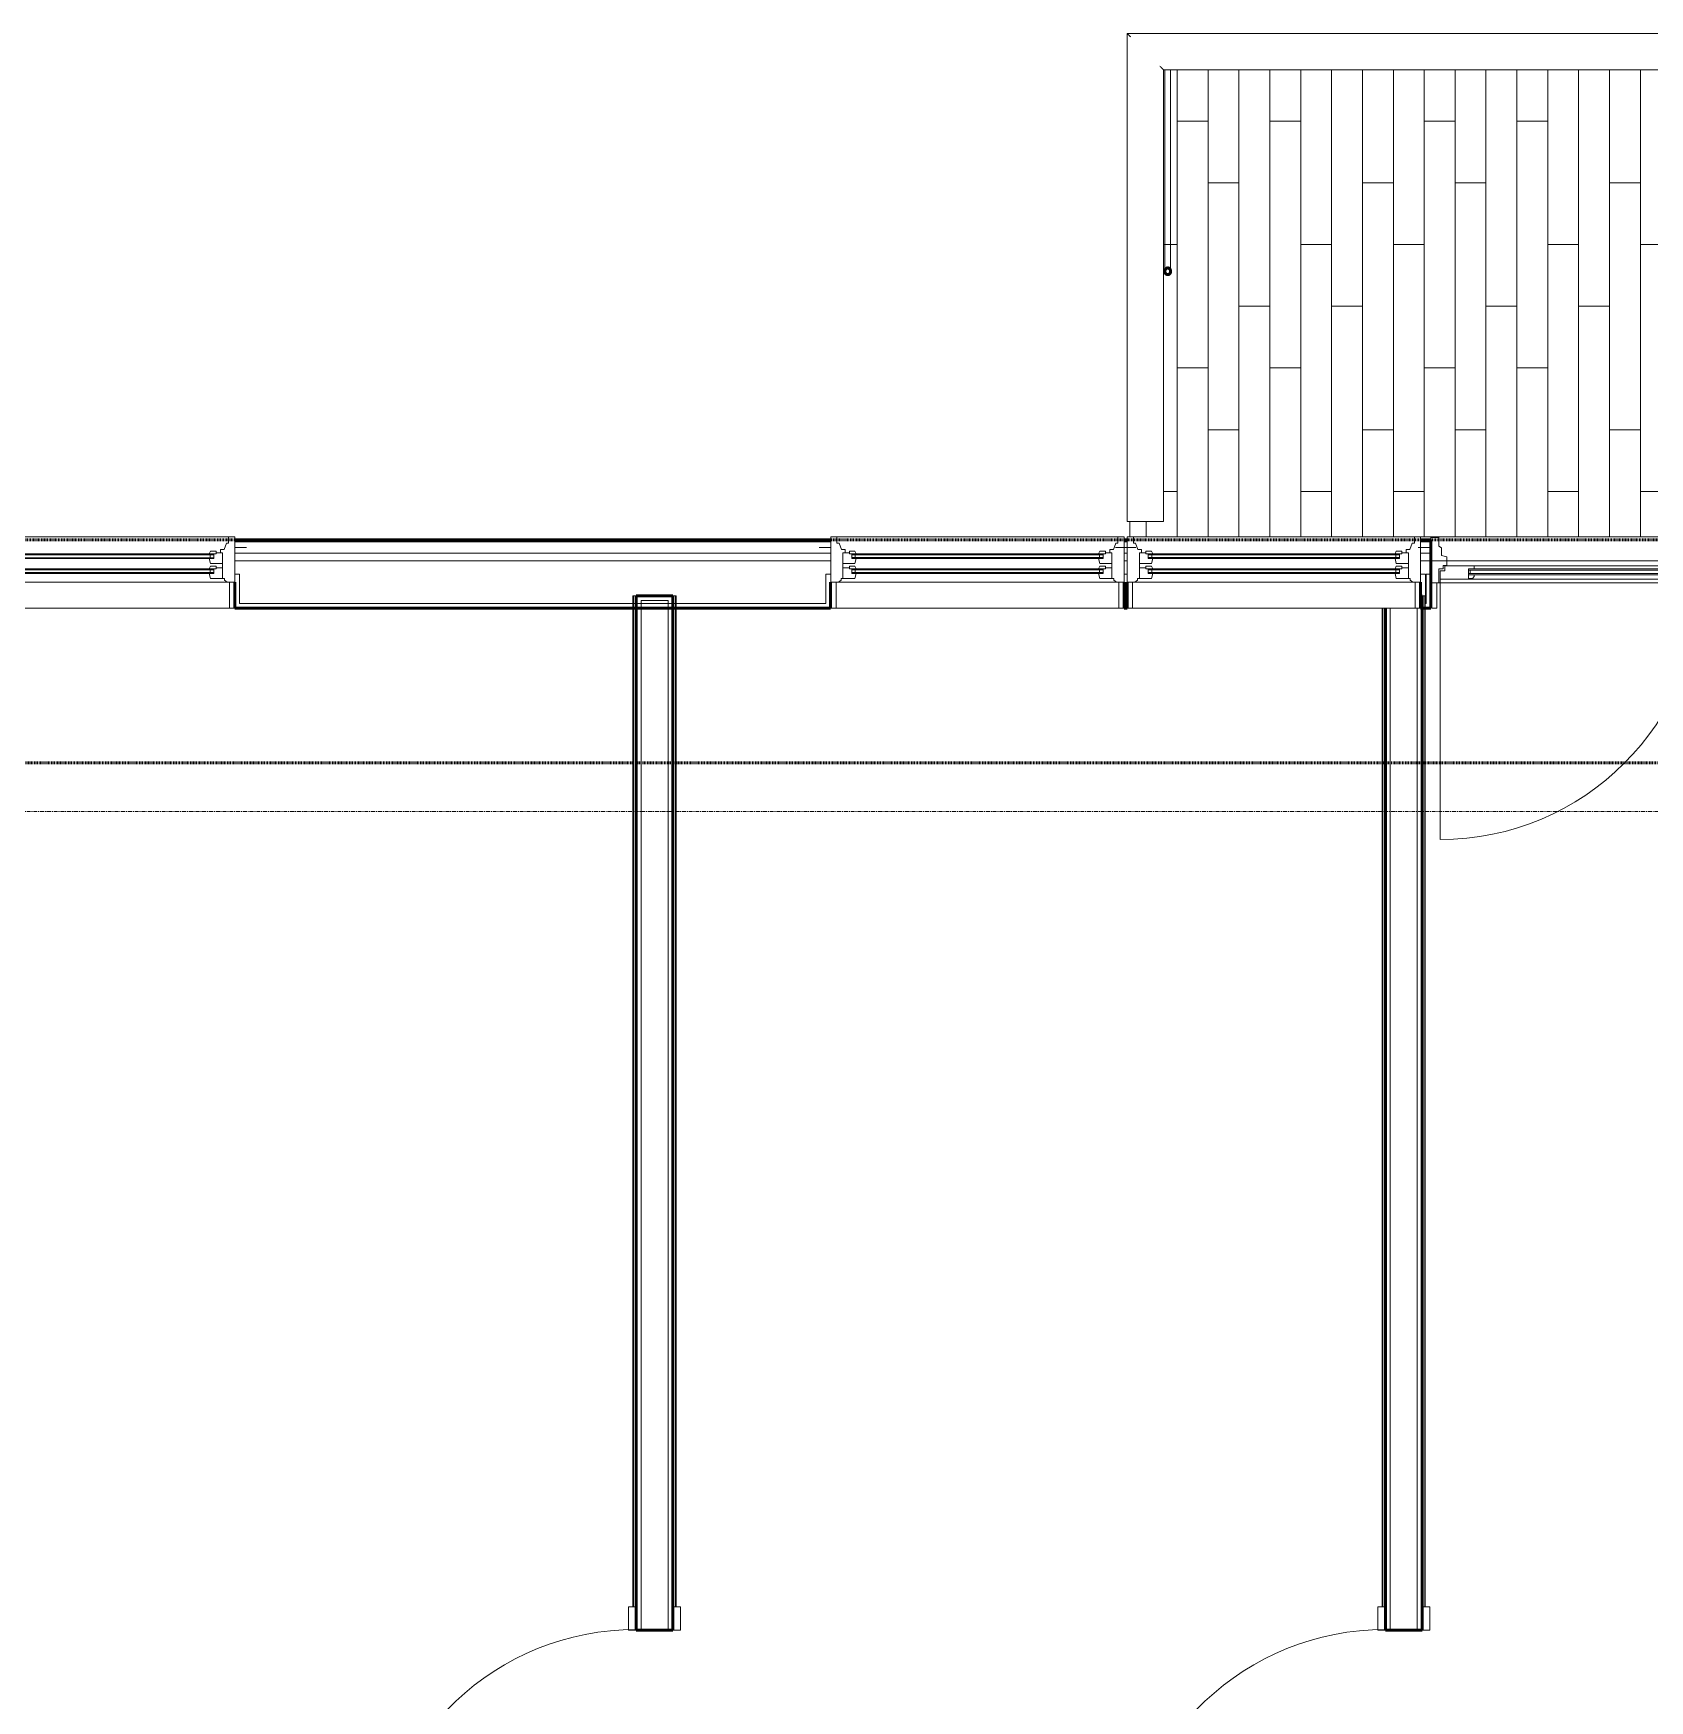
# Model space of a CAD drawing. Header units: inches. Extents: x -4235 to -464, y 9767 to 12344.
# Drawn here: x -2472.2 to -2262.8, y 10701 to 10917 of the extents above; entities that cross this region are included whole.
import ezdxf

# ---------------------------------------------------------------- set-up
doc = ezdxf.new("R2010")
doc.units = ezdxf.units.IN
doc.header["$MEASUREMENT"] = 0
doc.linetypes.add('Dash 1_16_', pattern=[0.125, 0.0625, -0.0625])
doc.linetypes.add('Grid Line 1_2_', pattern=[0.875, 0.5, -0.125, 0.125, -0.125])
for name, color, linetype, lineweight in [('0-1', 7, 'Continuous', 5), ('0-2', 10, 'Continuous', 9), ('A-DOOR-1', 7, 'Continuous', 9), ('A-DOOR-2', 130, 'Continuous', 20), ('A-DOOR-4', 31, 'Continuous', 9), ('A-DOOR-5', 31, 'Continuous', 20), ('A-DOOR-FRAM', 31, 'Continuous', 20), ('A-DOOR-FRAM-1', 130, 'Continuous', 20), ('A-DOOR-FRAM-2', 31, 'Continuous', 9), ('A-DOOR-GLAZ', 31, 'Continuous', 9), ('A-FLOR-4', 192, 'Continuous', 9), ('A-FLOR-HRAL', 11, 'Continuous', 9), ('A-FLOR-PATT-1', 9, 'Continuous', 9), ('A-GLAZ-1', 151, 'Continuous', 9), ('A-GLAZ-2', 151, 'Continuous', 20), ('A-WALL', 113, 'Continuous', 13), ('A-WALL-1', 250, 'Continuous', 50), ('A-WALL-2', 50, 'Continuous', 13), ('A-WALL-3', 10, 'Continuous', 9), ('A-WALL-4', 254, 'Continuous', 9), ('A-WALL-5', 7, 'Continuous', 9), ('A-WALL-6', 113, 'Continuous', 9), ('A-WALL-7', 113, 'Continuous', 50), ('C-PROP-LINE-1', 91, 'Dash 1_16_', 50), ('S-GRID-1', 1, 'Grid Line 1_2_', 9)]:
    doc.layers.add(name, color=color, linetype=linetype, lineweight=lineweight)

# ---------------------------------------------------------------- blocks, each defined once
blk = doc.blocks.new('SWING - SINGLE - FLUSH - 2-10 x 6-8 - PRIVACY-3199405-BACKGROUND - 2ND FLOOR')
at = {"layer": 'A-DOOR-1'}
blk.add_arc((17, -2.37), 34.07, 180, 266.6343, dxfattribs=at)
at = {"layer": 'A-DOOR-2'}
for p, q in [((15, -2.37), (15, -36.38)), ((17, -2.37), (15, -2.37)), ((17, -2.37), (17, -36.38)), ((17, -36.38), (15, -36.38))]:
    blk.add_line(p, q, dxfattribs=at)
at = {"layer": 'A-DOOR-FRAM-1'}
for p, q in [((-20, 2.38), (-20, 3.38)), ((-20, 3.38), (-17, 3.38)), ((-17, 2.38), (-20, 2.38)), ((-17, 3.38), (-17, 2.38)), ((17, 2.38), (17, 3.38)), ((17, 3.38), (20, 3.38)), ((20, 2.38), (17, 2.38)), ((20, 3.38), (20, 2.38)), ((-20, -2.37), (-17, -2.37)), ((-20, -3.37), (-20, -2.37)), ((-17, -3.37), (-20, -3.37)), ((-17, -2.37), (-17, -3.37)), ((17, -2.37), (20, -2.37)), ((17, -3.37), (17, -2.37)), ((20, -3.37), (17, -3.37)), ((20, -2.37), (20, -3.37))]:
    blk.add_line(p, q, dxfattribs=at)
blk = doc.blocks.new('Basic Wall _ INT - W4BØF - _5_8 GYP - 2X4 WOOD_BATT_ - 5_8 GYP_ - ___-2694509-BACKGROUND - 2ND FLOOR')
at = {"layer": 'A-WALL-3'}
for p, q in [((-2389.35, 10844.14), (-2389.37, 10844.14)), ((-2389.37, 10842.51), (-2389.37, 10844.14)), ((-2389.17, 10844.14), (-2389.23, 10844.14)), ((-2389.02, 10844.14), (-2389.17, 10844.14)), ((-2388.96, 10844.14), (-2389.02, 10844.14)), ((-2389.02, 10844.14), (-2389.02, 10842.51)), ((-2389.37, 10710.13), (-2389.37, 10713.13))]:
    blk.add_line(p, q, dxfattribs=at)
at = {"layer": 'A-WALL-4'}
for p, q in [((-2389.37, 10844.14), (-2389.33, 10844.14)), ((-2389.33, 10844.14), (-2389.31, 10844.14)), ((-2389.31, 10844.14), (-2389.25, 10844.14)), ((-2389.25, 10842.51), (-2389.25, 10844.14)), ((-2389.25, 10844.14), (-2389.23, 10844.14)), ((-2389.23, 10844.14), (-2388.96, 10844.14)), ((-2388.96, 10844.14), (-2388.96, 10842.51)), ((-2389.37, 10713.13), (-2389.37, 10842.51)), ((-2389.02, 10842.51), (-2389.02, 10713.13))]:
    blk.add_line(p, q, dxfattribs=at)
at = {"layer": 'A-WALL-5'}
for p, q in [((-2389.25, 10713.13), (-2389.25, 10842.51)), ((-2388.96, 10842.51), (-2388.96, 10713.13))]:
    blk.add_line(p, q, dxfattribs=at)
blk = doc.blocks.new('Basic Wall _ INT - W4BØF - _5_8 GYP - 2X4 WOOD_BATT_ - 5_8 GYP_ - ___-2694510-BACKGROUND - 2ND FLOOR')
at = {"layer": 'A-WALL-3'}
for p, q in [((-2394.47, 10844.14), (-2394.54, 10844.14)), ((-2394.33, 10844.14), (-2394.47, 10844.14)), ((-2394.47, 10844.14), (-2394.47, 10842.51)), ((-2394.26, 10844.14), (-2394.33, 10844.14)), ((-2394.12, 10844.14), (-2394.15, 10844.14)), ((-2394.12, 10842.51), (-2394.12, 10844.14)), ((-2394.12, 10710.13), (-2394.12, 10713.13))]:
    blk.add_line(p, q, dxfattribs=at)
at = {"layer": 'A-WALL-4'}
for p, q in [((-2394.54, 10844.14), (-2394.42, 10844.14)), ((-2394.54, 10844.14), (-2394.54, 10842.51)), ((-2394.42, 10844.14), (-2394.25, 10844.14)), ((-2394.25, 10844.14), (-2394.25, 10842.51)), ((-2394.25, 10844.14), (-2394.22, 10844.14)), ((-2394.22, 10844.14), (-2394.17, 10844.14)), ((-2394.17, 10844.14), (-2394.12, 10844.14)), ((-2394.47, 10842.51), (-2394.47, 10713.13)), ((-2394.12, 10713.13), (-2394.12, 10842.51))]:
    blk.add_line(p, q, dxfattribs=at)
at = {"layer": 'A-WALL-5'}
for p, q in [((-2394.54, 10842.51), (-2394.54, 10713.13)), ((-2394.25, 10842.51), (-2394.25, 10713.13))]:
    blk.add_line(p, q, dxfattribs=at)
blk = doc.blocks.new('Basic Wall _ INT - W4BØF - _5_8 GYP - 2X4 WOOD_BATT_ - 5_8 GYP_ - ___-2694532-BACKGROUND - 2ND FLOOR')
at = {"layer": 'A-WALL-3'}
for p, q in [((-2297.07, 10710.13), (-2297.07, 10713.13)), ((-2297.42, 10673.13), (-2297.42, 10664.82)), ((-2297.07, 10664.82), (-2297.07, 10673.13)), ((-2297.42, 10664.68), (-2297.42, 10664.62)), ((-2297.42, 10664.62), (-2297.42, 10664.53)), ((-2297.42, 10664.53), (-2297.42, 10664.41)), ((-2297.49, 10645.76), (-2297.42, 10645.73)), ((-2297.42, 10645.73), (-2297.28, 10645.67)), ((-2297.28, 10645.67), (-2297.21, 10645.64)), ((-2297.1, 10645.59), (-2297.07, 10645.58))]:
    blk.add_line(p, q, dxfattribs=at)
at = {"layer": 'A-WALL-4'}
for p, q in [((-2297.42, 10842.51), (-2297.42, 10713.13)), ((-2297.07, 10713.13), (-2297.07, 10842.51)), ((-2297.49, 10673.13), (-2297.49, 10664.82)), ((-2297.2, 10673.13), (-2297.2, 10672.7)), ((-2297.2, 10672.68), (-2297.2, 10664.82)), ((-2297.49, 10664.68), (-2297.49, 10664.62)), ((-2297.49, 10664.62), (-2297.49, 10664.53)), ((-2297.49, 10664.53), (-2297.49, 10664.41)), ((-2297.42, 10664.41), (-2297.42, 10661.65)), ((-2297.07, 10645.58), (-2297.07, 10664.82)), ((-2297.42, 10661.63), (-2297.42, 10645.73))]:
    blk.add_line(p, q, dxfattribs=at)
at = {"layer": 'A-WALL-5'}
for p, q in [((-2297.49, 10842.51), (-2297.49, 10713.13)), ((-2297.2, 10842.51), (-2297.2, 10713.13)), ((-2297.49, 10664.41), (-2297.49, 10645.76)), ((-2297.2, 10664.82), (-2297.2, 10645.64))]:
    blk.add_line(p, q, dxfattribs=at)
at = {"layer": 'A-WALL-5', "flags": 128}
for points in [[(-2297.2, 10645.64), (-2297.22, 10645.64), (-2297.28, 10645.67), (-2297.37, 10645.71), (-2297.49, 10645.76)], [(-2297.12, 10645.6), (-2297.14, 10645.61), (-2297.16, 10645.62), (-2297.17, 10645.63), (-2297.19, 10645.63), (-2297.2, 10645.64), (-2297.2, 10645.64)]]:
    blk.add_lwpolyline(points, dxfattribs=at)
blk = doc.blocks.new('Basic Wall _ INT - W4BØF - _5_8 GYP - 2X4 WOOD_BATT_ - 5_8 GYP_ - ___-2694531-BACKGROUND - 2ND FLOOR')
at = {"layer": 'A-WALL-3'}
for p, q in [((-2292.3, 10844.14), (-2292.32, 10844.14)), ((-2292.32, 10842.7), (-2292.32, 10844.14)), ((-2292.12, 10844.14), (-2292.18, 10844.14)), ((-2292.05, 10844.14), (-2292.12, 10844.14)), ((-2291.97, 10844.14), (-2292.03, 10844.14)), ((-2291.91, 10844.14), (-2291.97, 10844.14)), ((-2291.97, 10844.14), (-2291.97, 10842.51)), ((-2292.32, 10842.51), (-2292.32, 10842.68)), ((-2292.32, 10710.13), (-2292.32, 10713.13)), ((-2292.32, 10673.13), (-2292.32, 10676.13)), ((-2292.32, 10643.62), (-2292.3, 10643.61)), ((-2292.18, 10643.56), (-2292.12, 10643.53)), ((-2292.12, 10643.53), (-2291.97, 10643.47)), ((-2291.97, 10643.47), (-2291.91, 10643.45))]:
    blk.add_line(p, q, dxfattribs=at)
at = {"layer": 'A-WALL-4'}
for p, q in [((-2292.32, 10844.14), (-2292.28, 10844.14)), ((-2292.28, 10844.14), (-2292.21, 10844.14)), ((-2292.21, 10844.14), (-2292.2, 10844.14)), ((-2292.2, 10842.83), (-2292.2, 10844.14)), ((-2292.2, 10844.14), (-2292.05, 10844.14)), ((-2292.03, 10844.14), (-2291.91, 10844.14)), ((-2291.91, 10844.14), (-2291.91, 10842.51)), ((-2292.32, 10713.13), (-2292.32, 10842.51)), ((-2292.2, 10842.51), (-2292.2, 10842.79)), ((-2291.97, 10842.51), (-2291.97, 10713.13)), ((-2292.32, 10643.62), (-2292.32, 10673.13)), ((-2291.97, 10673.13), (-2291.97, 10643.47))]:
    blk.add_line(p, q, dxfattribs=at)
at = {"layer": 'A-WALL-5'}
for p, q in [((-2292.2, 10713.13), (-2292.2, 10842.51)), ((-2291.91, 10842.51), (-2291.91, 10713.13)), ((-2292.2, 10643.57), (-2292.2, 10673.13)), ((-2291.91, 10673.13), (-2291.91, 10643.45))]:
    blk.add_line(p, q, dxfattribs=at)
at = {"layer": 'A-WALL-5', "flags": 128}
for points in [[(-2292.2, 10643.57), (-2292.2, 10643.57), (-2292.21, 10643.57), (-2292.22, 10643.58), (-2292.24, 10643.58), (-2292.26, 10643.59), (-2292.28, 10643.6)], [(-2291.91, 10643.45), (-2292.03, 10643.5), (-2292.12, 10643.53), (-2292.18, 10643.56), (-2292.2, 10643.57)]]:
    blk.add_lwpolyline(points, dxfattribs=at)
blk = doc.blocks.new('CTR - 1st Phase - Unit Layouts_rvt-1-BACKGROUND - 2ND FLOOR')
at = {"layer": 'A-WALL-1'}
for p, q in [((-2393.5, 10844.14), (-2394.12, 10844.14)), ((-2394.12, 10844.14), (-2394.12, 10710.13)), ((-2390, 10844.14), (-2393.5, 10844.14)), ((-2389.37, 10844.14), (-2390, 10844.14)), ((-2389.37, 10710.13), (-2389.37, 10844.14)), ((-2292.32, 10844.14), (-2292.57, 10844.14)), ((-2292.32, 10710.13), (-2292.32, 10844.14)), ((-2297.07, 10842.51), (-2297.07, 10710.13)), ((-2394.12, 10710.13), (-2389.37, 10710.13)), ((-2297.07, 10710.13), (-2292.32, 10710.13))]:
    blk.add_line(p, q, dxfattribs=at)
at = {"layer": 'A-WALL-2'}
for p, q in [((-2390, 10843.51), (-2393.5, 10843.51)), ((-2393.5, 10843.51), (-2393.5, 10710.13)), ((-2390, 10843.51), (-2390, 10710.13)), ((-2296.45, 10842.51), (-2296.45, 10710.13)), ((-2292.95, 10842.51), (-2292.95, 10710.13))]:
    blk.add_line(p, q, dxfattribs=at)
at = {"layer": 'A-WALL-3'}
for p, q in [((-2394.12, 10844.14), (-2389.37, 10844.14)), ((-2394.12, 10844.14), (-2394.12, 10842.51)), ((-2389.37, 10842.51), (-2389.37, 10844.14)), ((-2292.51, 10844.14), (-2292.32, 10844.14)), ((-2292.32, 10842.7), (-2292.32, 10844.14)), ((-2394.12, 10842.51), (-2394.12, 10713.13)), ((-2389.37, 10713.13), (-2389.37, 10842.51)), ((-2297.07, 10842.51), (-2297.07, 10713.13)), ((-2292.32, 10842.51), (-2292.32, 10842.68)), ((-2292.32, 10713.13), (-2292.32, 10842.51)), ((-2394.12, 10713.13), (-2394.12, 10710.13)), ((-2389.37, 10710.13), (-2389.37, 10713.13)), ((-2297.07, 10713.13), (-2297.07, 10710.13)), ((-2292.32, 10710.13), (-2292.32, 10713.13))]:
    blk.add_line(p, q, dxfattribs=at)
at = {"layer": 'A-WALL-4'}
for p, q in [((-2389.37, 10710.13), (-2394.12, 10710.13)), ((-2292.32, 10710.13), (-2297.07, 10710.13))]:
    blk.add_line(p, q, dxfattribs=at)
at = {"layer": '0-2'}
for name in ['Basic Wall _ INT - W4BØF - _5_8 GYP - 2X4 WOOD_BATT_ - 5_8 GYP_ - ___-2694510-BACKGROUND - 2ND FLOOR', 'Basic Wall _ INT - W4BØF - _5_8 GYP - 2X4 WOOD_BATT_ - 5_8 GYP_ - ___-2694509-BACKGROUND - 2ND FLOOR', 'Basic Wall _ INT - W4BØF - _5_8 GYP - 2X4 WOOD_BATT_ - 5_8 GYP_ - ___-2694531-BACKGROUND - 2ND FLOOR', 'Basic Wall _ INT - W4BØF - _5_8 GYP - 2X4 WOOD_BATT_ - 5_8 GYP_ - ___-2694532-BACKGROUND - 2ND FLOOR']:
    blk.add_blockref(name, (0, 0), dxfattribs=at)
for p, rotation in [((-2391.75, 10693.13), 269.9999999999789), ((-2294.7, 10693.13), 270.0000000000527)]:
    blk.add_blockref('SWING - SINGLE - FLUSH - 2-10 x 6-8 - PRIVACY-3199405-BACKGROUND - 2ND FLOOR', p, dxfattribs=dict(at, rotation=rotation))
blk = doc.blocks.new('Door-Inswing-Andersen-400_Series-Single - 3_ 0-1_8_ x custom height - 2ND FLOOR-2895725-BACKGROUND - 2ND FLOOR')
at = {"layer": 'A-DOOR-4'}
blk.add_line((16.87, 0.66), (16.87, 34.41), dxfattribs=at)
blk.add_arc((16.87, 0.66), 33.75, 90, 180, dxfattribs=at)
at = {"layer": 'A-DOOR-5'}
for p, q in [((-16.87, -0.41), (-16.87, 0.66)), ((-16.87, 0.66), (-12.44, 0.66)), ((-13.19, 0.66), (-13.19, -0.66)), ((-13.19, 0.66), (-13.19, 0.59)), ((-13.19, 0.59), (-12.67, 0.59)), ((-12.44, 0.09), (-13.19, 0.09)), ((-12.67, 0.59), (-12.47, 0.34)), ((-12.47, 0.34), (-12.44, 0.16)), ((12.44, 0.66), (-12.44, 0.66)), ((-12.44, 0.16), (-12.44, 0.09)), ((16.87, 0.66), (12.44, 0.66)), ((12.47, 0.34), (12.44, 0.16)), ((12.44, 0.16), (12.44, 0.09)), ((12.44, 0.09), (13.19, 0.09)), ((12.67, 0.59), (12.47, 0.34)), ((13.19, 0.59), (12.67, 0.59)), ((13.19, 0.66), (13.19, -0.66)), ((13.19, 0.66), (13.19, 0.59)), ((16.87, -0.41), (16.87, 0.66)), ((-16.26, -0.42), (-16.87, -0.41)), ((-16.26, -1.06), (-16.26, -0.42)), ((-16.26, -1.06), (-12.44, -1.06)), ((-13.19, -0.66), (-12.44, -0.66)), ((-12.44, -0.75), (-12.47, -1.06)), ((-12.44, -0.66), (-12.44, -0.75)), ((12.44, -1.06), (-12.44, -1.06)), ((12.44, -0.66), (12.44, -0.75)), ((13.19, -0.66), (12.44, -0.66)), ((12.44, -0.75), (12.47, -1.06)), ((16.26, -1.06), (12.44, -1.06)), ((16.26, -0.42), (16.87, -0.41)), ((16.26, -1.06), (16.26, -0.42))]:
    blk.add_line(p, q, dxfattribs=at)
at = {"layer": 'A-DOOR-FRAM'}
for p, q in [((-18.06, -4.75), (-18.06, 1.12)), ((-18.06, 1.12), (-17.03, 1.12)), ((-17.69, 1.12), (-18.06, 1.12)), ((-18.06, 1.12), (-17.94, 1.12)), ((-18.06, -4.44), (-18.06, 1.12)), ((-17.31, 1.12), (17.31, 1.12)), ((-17.03, 1.12), (-17.03, -0.66)), ((17.03, 1.12), (17.03, -0.66)), ((18.06, 1.12), (17.03, 1.12)), ((17.94, 1.12), (18.06, 1.12)), ((18.06, -4.75), (18.06, 1.12)), ((18.06, 1.12), (18.06, -4.44)), ((-17.03, -0.66), (-16.45, -0.66)), ((-16.45, -0.66), (-16.45, -1.09)), ((-16.45, -1.09), (-16, -1.09)), ((-16, -1.09), (-16, -2.23)), ((16.45, -1.09), (16, -1.09)), ((16, -1.09), (16, -2.23)), ((16.45, -0.66), (16.45, -1.09)), ((17.03, -0.66), (16.45, -0.66)), ((-19.69, -3.44), (-18.06, -3.44)), ((-16.69, -3.39), (-17.03, -3.63)), ((-17.03, -3.63), (-17.03, -4.75)), ((-16, -2.23), (-16.69, -2.39)), ((-16.69, -2.39), (-16.69, -3.39)), ((16, -2.23), (16.69, -2.39)), ((16.69, -2.39), (16.69, -3.39)), ((16.69, -3.39), (17.03, -3.63)), ((17.03, -3.63), (17.03, -4.75)), ((19.69, -3.44), (18.06, -3.44)), ((-18.06, -4.8), (-18.06, -4.44)), ((-18.06, -4.75), (-17.03, -4.75)), ((18.06, -4.75), (17.03, -4.75)), ((18.06, -4.44), (18.06, -4.8))]:
    blk.add_line(p, q, dxfattribs=at)
at = {"layer": 'A-DOOR-FRAM-2'}
for p, q in [((-17.94, 4.44), (-17.31, 4.44)), ((-17.94, 1.12), (-17.94, 4.44)), ((-17.31, 4.44), (-17.31, 1.12)), ((17.31, 4.44), (17.94, 4.44)), ((17.31, 1.12), (17.31, 4.44)), ((17.94, 4.44), (17.94, 1.12)), ((-17.31, 1.12), (-17.94, 1.12)), ((17.94, 1.12), (17.31, 1.12))]:
    blk.add_line(p, q, dxfattribs=at)
at = {"layer": 'A-DOOR-GLAZ'}
for p, q in [((12.44, 0.09), (-12.44, 0.09)), ((-13.19, -0.06), (-12.44, -0.06)), ((-12.44, -0.5), (-13.19, -0.5)), ((-12.98, -0.5), (-12.98, -0.06)), ((12.44, -0.06), (-12.44, -0.06)), ((12.44, -0.5), (-12.44, -0.5)), ((12.44, -0.66), (-12.44, -0.66)), ((13.19, -0.06), (12.44, -0.06)), ((12.44, -0.5), (13.19, -0.5)), ((12.98, -0.5), (12.98, -0.06))]:
    blk.add_line(p, q, dxfattribs=at)
blk = doc.blocks.new('Window-Double_Hung-Andersen-400_Series-Tilt_Wash - DOUBLE HUNG - REVERSE COTTAGE - 2ND FLOOR-2888385-BACKGROUND - 2ND FLOOR')
at = {"layer": 'A-GLAZ-1'}
for p, q in [((-16.29, 2.5), (-15.7, 2.5)), ((-15.82, 2.5), (-15.82, 2.12)), ((-15.7, 2.63), (15.7, 2.63)), ((-15.7, 2.5), (15.7, 2.5)), ((16.29, 2.5), (15.7, 2.5)), ((15.82, 2.5), (15.82, 2.12)), ((-16.29, 2.12), (-15.7, 2.12)), ((-16.29, 0.56), (-15.7, 0.56)), ((-16.29, 0.19), (-15.7, 0.19)), ((-15.82, 0.56), (-15.82, 0.19)), ((-15.7, 2.12), (15.7, 2.12)), ((-15.7, 2), (15.7, 2)), ((-15.7, 0.69), (15.7, 0.69)), ((-15.7, 0.56), (15.7, 0.56)), ((-15.7, 0.19), (15.7, 0.19)), ((-15.7, 0.06), (15.7, 0.06)), ((16.29, 2.12), (15.7, 2.12)), ((16.29, 0.56), (15.7, 0.56)), ((16.29, 0.19), (15.7, 0.19)), ((15.82, 0.56), (15.82, 0.19)), ((18.95, -1.06), (-18.95, -1.06)), ((-18.95, -1.06), (-18.95, -4.44)), ((-18.32, -1.06), (-18.32, -4.44)), ((18.32, -1.06), (18.32, -4.44)), ((18.95, -4.44), (18.95, -1.06)), ((-19.01, -3.94), (-19.01, -2.44)), ((-19.01, -2.44), (-18.95, -2.44)), ((-18.95, -3.94), (-19.01, -3.94)), ((18.95, -2.44), (19.01, -2.44)), ((19.01, -3.94), (18.95, -3.94)), ((19.01, -2.44), (19.01, -3.94)), ((-18.95, -4.44), (18.95, -4.44))]:
    blk.add_line(p, q, dxfattribs=at)
at = {"layer": 'A-GLAZ-2'}
for p, q in [((19.01, 4.81), (-19.01, 4.81)), ((-19.01, 4.81), (-19.01, -1.06)), ((-18.2, 4.81), (-18.2, 4)), ((18.2, 4.81), (18.2, 4)), ((19.01, -1.06), (19.01, 4.81)), ((-19.01, 3.44), (-20.51, 3.44)), ((-18.2, 4), (-17.92, 4)), ((-17.92, 4), (-17.61, 3.19)), ((-17.61, 3.19), (-17.14, 3.19)), ((-17.42, 2.75), (-16.57, 2.75)), ((-17.42, 2.75), (-17.42, -0.56)), ((-17.14, 3.19), (-17.14, 2.75)), ((-15.86, 2.97), (-16.57, 2.97)), ((-16.57, 2.63), (-16.57, 2.97)), ((-15.7, 2.63), (-16.57, 2.63)), ((-16.29, 2.63), (-16.29, 2)), ((-15.86, 2.97), (-15.7, 2.63)), ((15.86, 2.97), (15.7, 2.63)), ((15.7, 2.63), (16.57, 2.63)), ((15.86, 2.97), (16.57, 2.97)), ((16.29, 2.63), (16.29, 2)), ((16.57, 2.63), (16.57, 2.97)), ((17.42, 2.75), (16.57, 2.75)), ((17.14, 3.19), (17.14, 2.75)), ((17.61, 3.19), (17.14, 3.19)), ((17.42, 2.75), (17.42, -0.56)), ((17.92, 4), (17.61, 3.19)), ((18.2, 4), (17.92, 4)), ((19.01, 3.44), (20.51, 3.44)), ((-17.42, 1.37), (-15.86, 1.37)), ((-17.42, 0.81), (-16.57, 0.81)), ((-15.86, 1.03), (-16.57, 1.03)), ((-16.57, 0.69), (-16.57, 1.03)), ((-15.7, 0.69), (-16.57, 0.69)), ((-15.7, 2), (-16.29, 2)), ((-16.29, 0.69), (-16.29, 0.06)), ((-15.7, 0.06), (-16.29, 0.06)), ((-15.86, 1.37), (-15.7, 2)), ((-15.86, 1.03), (-15.7, 0.69)), ((-15.86, -0.56), (-15.7, 0.06)), ((15.7, 2), (16.29, 2)), ((15.86, 1.37), (15.7, 2)), ((15.86, 1.03), (15.7, 0.69)), ((15.7, 0.69), (16.57, 0.69)), ((15.7, 0.06), (16.29, 0.06)), ((15.86, -0.56), (15.7, 0.06)), ((17.42, 1.37), (15.86, 1.37)), ((15.86, 1.03), (16.57, 1.03)), ((16.29, 0.69), (16.29, 0.06)), ((16.57, 0.69), (16.57, 1.03)), ((17.42, 0.81), (16.57, 0.81)), ((-19.01, -1.06), (19.01, -1.06)), ((-17.67, -0.78), (-18, -1.06)), ((-17.67, -0.78), (-17.67, -0.56)), ((-17.67, -0.56), (-15.86, -0.56)), ((17.67, -0.56), (15.86, -0.56)), ((17.67, -0.78), (17.67, -0.56)), ((17.67, -0.78), (18, -1.06))]:
    blk.add_line(p, q, dxfattribs=at)
blk = doc.blocks.new('Window-Double_Hung-Andersen-400_Series-Tilt_Wash - DOUBLE HUNG - REVERSE COTTAGE - 2ND FLOOR-2888466-BACKGROUND - 2ND FLOOR')
at = {"layer": 'A-GLAZ-1'}
for p, q in [((-18.95, 4.44), (18.95, 4.44)), ((-18.95, 1.06), (-18.95, 4.44)), ((-18.32, 1.06), (-18.32, 4.44)), ((18.32, 1.06), (18.32, 4.44)), ((18.95, 4.44), (18.95, 1.06)), ((-19.01, 2.44), (-19.01, 3.94)), ((-19.01, 3.94), (-18.95, 3.94)), ((-18.95, 2.44), (-19.01, 2.44)), ((18.95, 3.94), (19.01, 3.94)), ((19.01, 2.44), (18.95, 2.44)), ((19.01, 3.94), (19.01, 2.44)), ((18.95, 1.06), (-18.95, 1.06)), ((-16.29, -0.19), (-15.7, -0.19)), ((-16.29, -0.56), (-15.7, -0.56)), ((-16.29, -2.13), (-15.7, -2.13)), ((-15.82, -0.56), (-15.82, -0.19)), ((-15.82, -2.5), (-15.82, -2.13)), ((-15.7, -0.06), (15.7, -0.06)), ((-15.7, -0.19), (15.7, -0.19)), ((-15.7, -0.56), (15.7, -0.56)), ((-15.7, -0.69), (15.7, -0.69)), ((-15.7, -2), (15.7, -2)), ((-15.7, -2.13), (15.7, -2.13)), ((16.29, -0.19), (15.7, -0.19)), ((16.29, -0.56), (15.7, -0.56)), ((16.29, -2.13), (15.7, -2.13)), ((15.82, -0.56), (15.82, -0.19)), ((15.82, -2.5), (15.82, -2.13)), ((-16.29, -2.5), (-15.7, -2.5)), ((-15.7, -2.5), (15.7, -2.5)), ((-15.7, -2.63), (15.7, -2.63)), ((16.29, -2.5), (15.7, -2.5))]:
    blk.add_line(p, q, dxfattribs=at)
at = {"layer": 'A-GLAZ-2'}
for p, q in [((-19.01, 1.06), (19.01, 1.06)), ((-19.01, -4.81), (-19.01, 1.06)), ((-17.67, 0.78), (-18, 1.06)), ((-17.67, 0.78), (-17.67, 0.56)), ((-17.67, 0.56), (-15.86, 0.56)), ((-17.42, -2.75), (-17.42, 0.56)), ((-15.86, 0.56), (-15.7, -0.06)), ((15.86, 0.56), (15.7, -0.06)), ((17.67, 0.56), (15.86, 0.56)), ((17.42, -2.75), (17.42, 0.56)), ((17.67, 0.78), (18, 1.06)), ((17.67, 0.78), (17.67, 0.56)), ((19.01, 1.06), (19.01, -4.81)), ((-17.42, -0.81), (-16.57, -0.81)), ((-17.42, -1.37), (-15.86, -1.37)), ((-16.57, -0.69), (-16.57, -1.03)), ((-15.7, -0.69), (-16.57, -0.69)), ((-15.86, -1.03), (-16.57, -1.03)), ((-16.29, -0.69), (-16.29, -0.06)), ((-15.7, -0.06), (-16.29, -0.06)), ((-16.29, -2.63), (-16.29, -2)), ((-15.7, -2), (-16.29, -2)), ((-15.86, -1.03), (-15.7, -0.69)), ((-15.86, -1.37), (-15.7, -2)), ((15.7, -0.06), (16.29, -0.06)), ((15.86, -1.03), (15.7, -0.69)), ((15.7, -0.69), (16.57, -0.69)), ((15.86, -1.37), (15.7, -2)), ((15.7, -2), (16.29, -2)), ((15.86, -1.03), (16.57, -1.03)), ((17.42, -1.37), (15.86, -1.37)), ((16.29, -0.69), (16.29, -0.06)), ((16.29, -2.63), (16.29, -2)), ((16.57, -0.69), (16.57, -1.03)), ((17.42, -0.81), (16.57, -0.81)), ((-19.01, -3.44), (-20.51, -3.44)), ((-18.2, -4), (-17.92, -4)), ((-18.2, -4.81), (-18.2, -4)), ((-17.92, -4), (-17.61, -3.19)), ((-17.61, -3.19), (-17.14, -3.19)), ((-17.42, -2.75), (-16.57, -2.75)), ((-17.14, -3.19), (-17.14, -2.75)), ((-16.57, -2.63), (-16.57, -2.97)), ((-15.7, -2.63), (-16.57, -2.63)), ((-15.86, -2.97), (-16.57, -2.97)), ((-15.86, -2.97), (-15.7, -2.63)), ((15.86, -2.97), (15.7, -2.63)), ((15.7, -2.63), (16.57, -2.63)), ((15.86, -2.97), (16.57, -2.97)), ((16.57, -2.63), (16.57, -2.97)), ((17.42, -2.75), (16.57, -2.75)), ((17.14, -3.19), (17.14, -2.75)), ((17.61, -3.19), (17.14, -3.19)), ((17.92, -4), (17.61, -3.19)), ((18.2, -4), (17.92, -4)), ((18.2, -4.81), (18.2, -4)), ((19.01, -3.44), (20.51, -3.44)), ((19.01, -4.81), (-19.01, -4.81))]:
    blk.add_line(p, q, dxfattribs=at)
blk = doc.blocks.new('Window-Double_Hung-Andersen-400_Series-Tilt_Wash - DOUBLE HUNG - REVERSE COTTAGE - 2ND FLOOR-V208-BACKGROUND - 2ND FLOOR')
at = {"layer": 'A-GLAZ-1'}
for p, q in [((-18.95, 4.44), (18.95, 4.44)), ((-18.95, 1.06), (-18.95, 4.44)), ((-18.32, 1.06), (-18.32, 4.44)), ((18.32, 1.06), (18.32, 4.44)), ((18.95, 4.44), (18.95, 1.06)), ((-19.01, 2.81), (-19.01, 3.94)), ((-19.01, 3.94), (-18.95, 3.94)), ((-19.01, 2.44), (-19.01, 2.81)), ((-18.95, 2.44), (-19.01, 2.44)), ((18.95, 3.94), (19.01, 3.94)), ((19.01, 2.44), (18.95, 2.44)), ((19.01, 3.94), (19.01, 2.44)), ((18.95, 1.06), (-18.95, 1.06)), ((-16.29, -0.19), (-15.7, -0.19)), ((-16.29, -0.56), (-15.7, -0.56)), ((-16.29, -2.13), (-15.7, -2.13)), ((-15.82, -0.56), (-15.82, -0.19)), ((-15.82, -2.5), (-15.82, -2.13)), ((-15.7, -0.06), (15.7, -0.06)), ((-15.7, -0.19), (15.7, -0.19)), ((-15.7, -0.56), (15.7, -0.56)), ((-15.7, -0.69), (15.7, -0.69)), ((-15.7, -2), (15.7, -2)), ((-15.7, -2.13), (15.7, -2.13)), ((16.29, -0.19), (15.7, -0.19)), ((16.29, -0.56), (15.7, -0.56)), ((16.29, -2.13), (15.7, -2.13)), ((15.82, -0.56), (15.82, -0.19)), ((15.82, -2.5), (15.82, -2.13)), ((-16.29, -2.5), (-15.7, -2.5)), ((-15.7, -2.5), (15.7, -2.5)), ((-15.7, -2.63), (15.7, -2.63)), ((16.29, -2.5), (15.7, -2.5))]:
    blk.add_line(p, q, dxfattribs=at)
at = {"layer": 'A-GLAZ-2'}
for p, q in [((-19.01, 1.06), (19.01, 1.06)), ((-19.01, -4.81), (-19.01, 1.06)), ((-17.67, 0.78), (-18, 1.06)), ((-17.67, 0.78), (-17.67, 0.56)), ((-17.67, 0.56), (-15.86, 0.56)), ((-17.42, -2.75), (-17.42, 0.56)), ((-15.86, 0.56), (-15.7, -0.06)), ((15.86, 0.56), (15.7, -0.06)), ((17.67, 0.56), (15.86, 0.56)), ((17.42, -2.75), (17.42, 0.56)), ((17.67, 0.78), (18, 1.06)), ((17.67, 0.78), (17.67, 0.56)), ((19.01, 1.06), (19.01, -4.81)), ((-17.42, -0.81), (-16.57, -0.81)), ((-17.42, -1.37), (-15.86, -1.37)), ((-16.57, -0.69), (-16.57, -1.03)), ((-15.7, -0.69), (-16.57, -0.69)), ((-15.86, -1.03), (-16.57, -1.03)), ((-16.29, -0.69), (-16.29, -0.06)), ((-15.7, -0.06), (-16.29, -0.06)), ((-16.29, -2.63), (-16.29, -2)), ((-15.7, -2), (-16.29, -2)), ((-15.86, -1.03), (-15.7, -0.69)), ((-15.86, -1.37), (-15.7, -2)), ((15.7, -0.06), (16.29, -0.06)), ((15.86, -1.03), (15.7, -0.69)), ((15.7, -0.69), (16.57, -0.69)), ((15.86, -1.37), (15.7, -2)), ((15.7, -2), (16.29, -2)), ((15.86, -1.03), (16.57, -1.03)), ((17.42, -1.37), (15.86, -1.37)), ((16.29, -0.69), (16.29, -0.06)), ((16.29, -2.63), (16.29, -2)), ((16.57, -0.69), (16.57, -1.03)), ((17.42, -0.81), (16.57, -0.81)), ((-19.01, -3.44), (-20.51, -3.44)), ((-18.2, -4), (-17.92, -4)), ((-18.2, -4.81), (-18.2, -4)), ((-17.92, -4), (-17.61, -3.19)), ((-17.61, -3.19), (-17.14, -3.19)), ((-17.42, -2.75), (-16.57, -2.75)), ((-17.14, -3.19), (-17.14, -2.75)), ((-16.57, -2.63), (-16.57, -2.97)), ((-15.7, -2.63), (-16.57, -2.63)), ((-15.86, -2.97), (-16.57, -2.97)), ((-15.86, -2.97), (-15.7, -2.63)), ((15.86, -2.97), (15.7, -2.63)), ((15.7, -2.63), (16.57, -2.63)), ((15.86, -2.97), (16.57, -2.97)), ((16.57, -2.63), (16.57, -2.97)), ((17.42, -2.75), (16.57, -2.75)), ((17.14, -3.19), (17.14, -2.75)), ((17.61, -3.19), (17.14, -3.19)), ((17.92, -4), (17.61, -3.19)), ((18.2, -4), (17.92, -4)), ((18.2, -4.81), (18.2, -4)), ((19.01, -3.44), (20.51, -3.44)), ((19.01, -4.81), (-19.01, -4.81))]:
    blk.add_line(p, q, dxfattribs=at)
blk = doc.blocks.new('Railing - Baluster_01-2700443-BACKGROUND - 2ND FLOOR')
at = {"layer": 'A-FLOR-HRAL'}
for p, q in [((-0.59, 1.18), (0.59, 1.18)), ((-0.59, 0.59), (-0.59, 1.18)), ((0.59, 1.18), (0.59, 0.59))]:
    blk.add_line(p, q, dxfattribs=at)
blk = doc.blocks.new('Railing - Railing-2700266-BACKGROUND - 2ND FLOOR')
at = {"layer": 'A-FLOR-HRAL'}
for p, q in [((-2216.49, 10917), (-2330.54, 10917)), ((-2330.54, 10917), (-2330.54, 10853.75)), ((-2216.49, 10853.75), (-2216.49, 10917)), ((-2325.81, 10912.28), (-2221.21, 10912.28)), ((-2325.81, 10853.75), (-2325.81, 10912.28)), ((-2221.21, 10912.28), (-2221.21, 10853.75)), ((-2330.06, 10853.75), (-2330.54, 10853.75)), ((-2326.28, 10853.75), (-2330.06, 10853.75)), ((-2325.81, 10853.75), (-2326.28, 10853.75)), ((-2220.74, 10853.75), (-2221.21, 10853.75)), ((-2216.96, 10853.75), (-2220.74, 10853.75)), ((-2216.49, 10853.75), (-2216.96, 10853.75))]:
    blk.add_line(p, q, dxfattribs=at)
for points, knots in [([(-2330.54, 10917), (-2330.54, 10917), (-2330.53, 10916.99), (-2330.5, 10916.97), (-2330.47, 10916.94), (-2330.45, 10916.91), (-2330.42, 10916.88), (-2330.39, 10916.86), (-2330.35, 10916.82), (-2330.31, 10916.77), (-2330.27, 10916.74), (-2330.24, 10916.7), (-2330.17, 10916.63), (-2330.11, 10916.57), (-2330.06, 10916.53)], [0, 0, 0, 0, 0.166667, 0.25, 0.333333, 0.416667, 0.458333, 0.5, 0.583333, 0.666667, 0.708333, 0.75, 0.833333, 1, 1, 1, 1]), ([(-2216.49, 10917), (-2216.49, 10917), (-2216.49, 10916.99), (-2216.52, 10916.97), (-2216.55, 10916.94), (-2216.58, 10916.91), (-2216.6, 10916.88), (-2216.63, 10916.86), (-2216.67, 10916.82), (-2216.71, 10916.77), (-2216.75, 10916.74), (-2216.79, 10916.7), (-2216.86, 10916.63), (-2216.92, 10916.57), (-2216.96, 10916.53)], [0, 0, 0, 0, 0.166667, 0.25, 0.333333, 0.416667, 0.458333, 0.5, 0.583333, 0.666667, 0.708333, 0.75, 0.833333, 1, 1, 1, 1]), ([(-2326.28, 10912.75), (-2326.24, 10912.71), (-2326.18, 10912.65), (-2326.1, 10912.57), (-2326.06, 10912.52), (-2326.02, 10912.49), (-2325.99, 10912.45), (-2325.96, 10912.42), (-2325.93, 10912.39), (-2325.9, 10912.37), (-2325.87, 10912.34), (-2325.85, 10912.31), (-2325.82, 10912.29), (-2325.81, 10912.28), (-2325.81, 10912.28)], [0, 0, 0, 0, 0.166667, 0.25, 0.333333, 0.375, 0.416667, 0.5, 0.541667, 0.583333, 0.666667, 0.75, 0.833333, 1, 1, 1, 1]), ([(-2220.74, 10912.75), (-2220.78, 10912.71), (-2220.84, 10912.65), (-2220.92, 10912.57), (-2220.97, 10912.52), (-2221, 10912.49), (-2221.03, 10912.45), (-2221.07, 10912.42), (-2221.09, 10912.39), (-2221.12, 10912.37), (-2221.15, 10912.34), (-2221.18, 10912.31), (-2221.2, 10912.29), (-2221.21, 10912.28), (-2221.21, 10912.28)], [0, 0, 0, 0, 0.166667, 0.25, 0.333333, 0.375, 0.416667, 0.5, 0.541667, 0.583333, 0.666667, 0.75, 0.833333, 1, 1, 1, 1])]:
    blk.add_open_spline(points, degree=3, knots=knots, dxfattribs=at)
at = {"rotation": 180}
blk.add_blockref('Railing - Baluster_01-2700443-BACKGROUND - 2ND FLOOR', (-2218.85, 10854.34), dxfattribs=at)
blk = doc.blocks.new('Walls 119 - Walls 1-2567922-BACKGROUND - 2ND FLOOR')
at = {"layer": 'A-WALL-6'}
for p, q in [((-2325.64, 10912.28), (-2325.64, 10886.18)), ((-2324.89, 10886.18), (-2324.89, 10912.28))]:
    blk.add_line(p, q, dxfattribs=at)
at = {"layer": 'A-WALL-7', "flags": 128}
for points in [[(-2324.89, 10886.18), (-2324.9, 10886.28), (-2324.93, 10886.38), (-2324.98, 10886.47), (-2325.05, 10886.53), (-2325.13, 10886.58), (-2325.22, 10886.61), (-2325.31, 10886.61), (-2325.4, 10886.58), (-2325.48, 10886.53), (-2325.54, 10886.47), (-2325.6, 10886.38), (-2325.63, 10886.28), (-2325.64, 10886.18)], [(-2325.64, 10886.18), (-2325.63, 10886.08), (-2325.6, 10885.98), (-2325.54, 10885.89), (-2325.48, 10885.82), (-2325.4, 10885.77), (-2325.31, 10885.75), (-2325.22, 10885.75), (-2325.13, 10885.77), (-2325.05, 10885.82), (-2324.98, 10885.89), (-2324.93, 10885.98), (-2324.9, 10886.08), (-2324.89, 10886.18)]]:
    blk.add_lwpolyline(points, dxfattribs=at)
blk = doc.blocks.new('Family - ___-2835860-BACKGROUND - 2ND FLOOR')
at = {"layer": 'C-PROP-LINE-1'}
blk.add_line((-2067.92, 10851.39), (-3401.42, 10851.39), dxfattribs=at)
blk = doc.blocks.new('Family - ___-2835903-BACKGROUND - 2ND FLOOR')
at = {"layer": 'C-PROP-LINE-1'}
blk.add_line((-2096.82, 10822.49), (-3400.92, 10822.49), dxfattribs=at)
blk = doc.blocks.new('Family - ___-2835932-BACKGROUND - 2ND FLOOR')
at = {"layer": 'C-PROP-LINE-1'}
blk.add_line((-2067.92, 10851.39), (-3401.42, 10851.39), dxfattribs=at)

msp = doc.modelspace()

# ---------------------------------------------------------------- hatches: boundary and pattern name
at = {"layer": 'A-FLOR-PATT-1'}
h = msp.add_hatch(dxfattribs=at)
h.set_pattern_fill('FP_7', color=256, style=0, pattern_type=2)
h.set_pattern_definition([(270, (-2992.047, 9809.639), (4, 2e-16), []), (0, (-2992.047, 9809.639), (8, 8), [4, -28]), (0, (-2988.047, 9793.639), (8, 8), [4, -28])])
h.paths.add_polyline_path([(-2221.21, 10851.75), (-2216.85, 10851.75), (-2216.85, 10853.75), (-2218.26, 10853.75), (-2218.26, 10853.16), (-2219.44, 10853.16), (-2219.44, 10853.75), (-2221.21, 10853.75), (-2221.25, 10912.28), (-2325.81, 10912.28), (-2325.83, 10853.75), (-2330.17, 10853.75), (-2330.17, 10851.76), (-2224.92, 10851.75)], flags=0)

# ---------------------------------------------------------------- linework, layer by layer
at = {"layer": 'A-FLOR-4'}
for p, q in [((-2330.17, 10853.75), (-2330.17, 10851.76)), ((-2292.51, 10851.75), (-2216.85, 10851.75)), ((-2255.06, 10848.64), (-2291.19, 10848.64))]:
    msp.add_line(p, q, dxfattribs=at)
at = {"layer": 'A-WALL'}
for p, q in [((-2368.94, 10851.14), (-2446.11, 10851.14)), ((-2330.54, 10851.14), (-2330.91, 10851.14)), ((-2291.19, 10851.14), (-2292.51, 10851.14)), ((-2368.94, 10849.64), (-2446.11, 10849.64)), ((-2368.94, 10848.64), (-2446.11, 10848.64)), ((-2330.54, 10849.64), (-2330.91, 10849.64)), ((-2330.54, 10848.64), (-2330.91, 10848.64)), ((-2291.19, 10849.64), (-2292.51, 10849.64)), ((-2291.19, 10848.64), (-2292.51, 10848.64)), ((-2445.49, 10846.95), (-2446.11, 10846.95)), ((-2445.49, 10846.95), (-2445.49, 10843.14)), ((-2369.56, 10843.14), (-2369.56, 10846.95)), ((-2368.94, 10846.95), (-2369.56, 10846.95)), ((-2330.54, 10846.95), (-2330.91, 10846.95)), ((-2291.89, 10846.95), (-2292.51, 10846.95)), ((-2291.89, 10846.95), (-2291.89, 10843.14)), ((-2291.81, 10843.14), (-2291.81, 10846.95)), ((-2291.19, 10846.95), (-2291.81, 10846.95)), ((-2445.49, 10843.14), (-2369.56, 10843.14)), ((-2291.89, 10843.14), (-2291.81, 10843.14))]:
    msp.add_line(p, q, dxfattribs=at)
at = {"layer": 'A-WALL-6'}
for p, q in [((-2446.11, 10842.51), (-2446.17, 10842.51)), ((-2368.87, 10842.51), (-2368.94, 10842.51)), ((-2330.91, 10842.51), (-2330.97, 10842.51)), ((-2330.47, 10842.51), (-2330.54, 10842.51)), ((-2292.51, 10842.51), (-2292.57, 10842.51))]:
    msp.add_line(p, q, dxfattribs=at)
at = {"layer": 'A-WALL-7'}
for p, q in [((-2368.94, 10851.39), (-2446.11, 10851.39)), ((-2330.54, 10851.39), (-2330.91, 10851.39)), ((-2291.19, 10851.39), (-2292.51, 10851.39)), ((-2291.19, 10842.51), (-2291.19, 10851.39)), ((-2446.11, 10845.89), (-2446.11, 10842.51)), ((-2368.94, 10842.51), (-2368.94, 10845.89)), ((-2330.91, 10845.89), (-2330.91, 10842.51)), ((-2330.54, 10842.51), (-2330.54, 10845.89)), ((-2292.51, 10845.89), (-2292.51, 10842.51)), ((-2446.11, 10842.51), (-2368.94, 10842.51)), ((-2330.91, 10842.51), (-2330.54, 10842.51)), ((-2292.51, 10842.51), (-2291.19, 10842.51))]:
    msp.add_line(p, q, dxfattribs=at)
at = {"layer": 'S-GRID-1'}
msp.add_line((-464.45, 10816.19), (-4185.7, 10816.19), dxfattribs=at)

# ---------------------------------------------------------------- block references
at = {"layer": '0-1'}
msp.add_blockref('CTR - 1st Phase - Unit Layouts_rvt-1-BACKGROUND - 2ND FLOOR', (0, 0), dxfattribs=at)
at = {"layer": 'A-DOOR-4', "rotation": 180}
msp.add_blockref('Door-Inswing-Andersen-400_Series-Single - 3_ 0-1_8_ x custom height - 2ND FLOOR-2895725-BACKGROUND - 2ND FLOOR', (-2273.12, 10846.95), dxfattribs=at)
at = {"layer": 'A-FLOR-HRAL'}
msp.add_blockref('Railing - Railing-2700266-BACKGROUND - 2ND FLOOR', (0, 0), dxfattribs=at)
at = {"layer": 'A-GLAZ-1'}
msp.add_blockref('Window-Double_Hung-Andersen-400_Series-Tilt_Wash - DOUBLE HUNG - REVERSE COTTAGE - 2ND FLOOR-2888385-BACKGROUND - 2ND FLOOR', (-2465.12, 10846.95), dxfattribs=at)
at = {"layer": 'A-GLAZ-1', "rotation": 180}
for name, p in [('Window-Double_Hung-Andersen-400_Series-Tilt_Wash - DOUBLE HUNG - REVERSE COTTAGE - 2ND FLOOR-2888466-BACKGROUND - 2ND FLOOR', (-2349.92, 10846.95)), ('Window-Double_Hung-Andersen-400_Series-Tilt_Wash - DOUBLE HUNG - REVERSE COTTAGE - 2ND FLOOR-V208-BACKGROUND - 2ND FLOOR', (-2311.52, 10846.95))]:
    msp.add_blockref(name, p, dxfattribs=at)
at = {"layer": 'A-WALL-6'}
msp.add_blockref('Walls 119 - Walls 1-2567922-BACKGROUND - 2ND FLOOR', (0, 0), dxfattribs=at)
at = {"layer": 'C-PROP-LINE-1'}
for name in ['Family - ___-2835860-BACKGROUND - 2ND FLOOR', 'Family - ___-2835932-BACKGROUND - 2ND FLOOR', 'Family - ___-2835903-BACKGROUND - 2ND FLOOR']:
    msp.add_blockref(name, (0, 0), dxfattribs=at)

doc.saveas('drawing.dxf')
